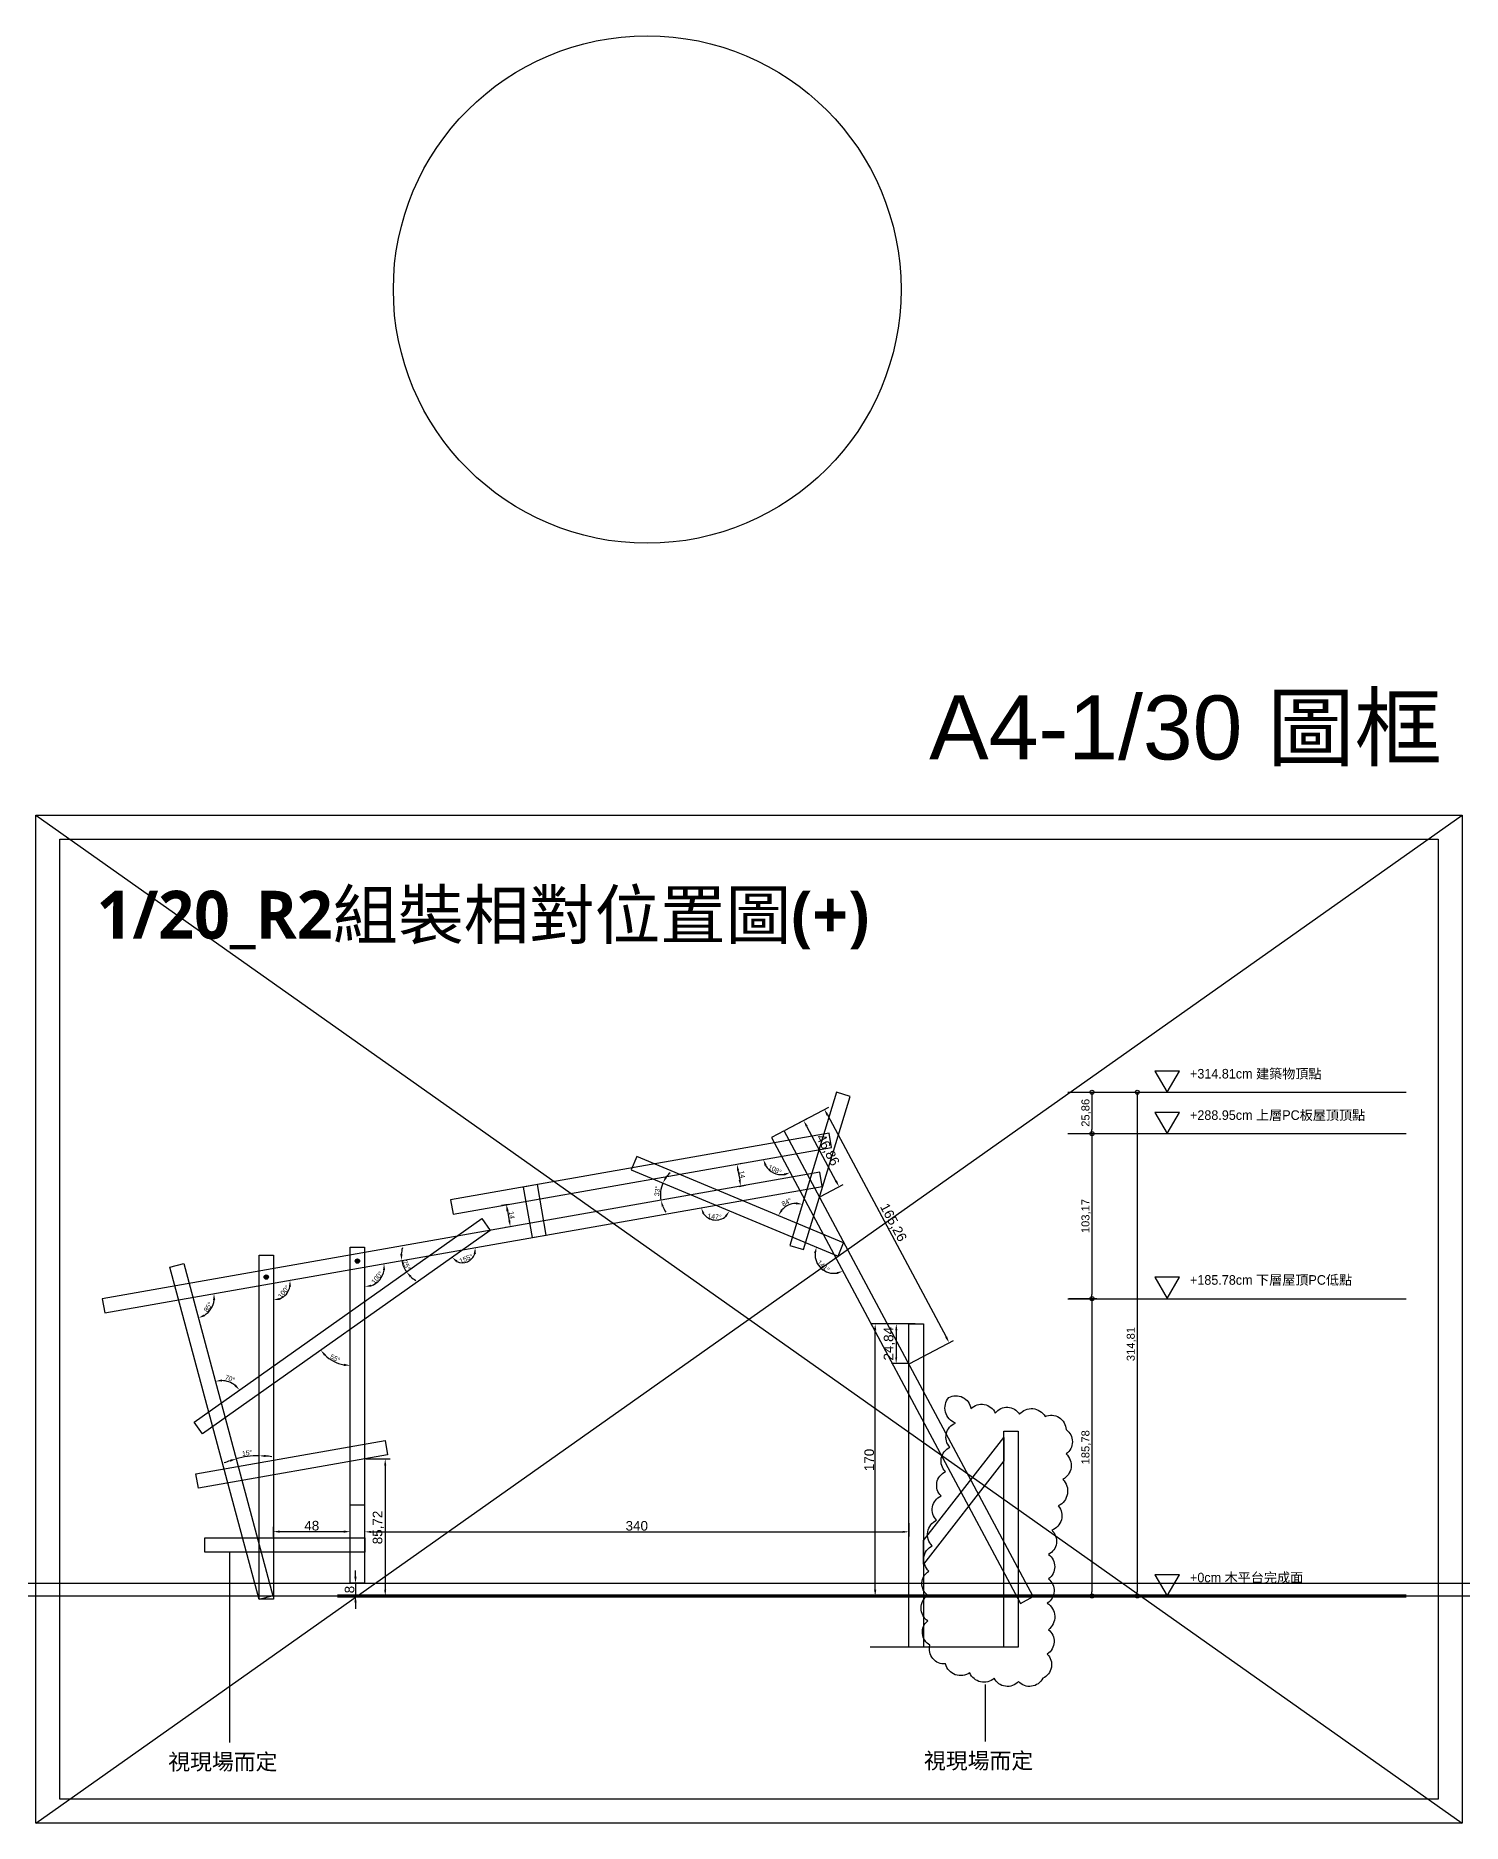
# Model space of a CAD drawing. Header units: millimetres. Extents: x -2666 to 6286, y -11880 to 4849.
# Drawn here: x -60 to 831, y -10033 to -8916 of the extents above; entities that cross this region are included whole.
import ezdxf

# ---------------------------------------------------------------- set-up
doc = ezdxf.new("R2010")
doc.units = ezdxf.units.MM
for name, color, linetype in [('0-rib-base', 10, 'Continuous'), ('0-rib1', 6, 'Continuous'), ('1-螺桿鑽洞', 7, 'Continuous'), ('dim', 244, 'Continuous'), ('木平台完成面', 3, 'Continuous')]:
    doc.layers.add(name, color=color, linetype=linetype)
for name, color, linetype, plot in [('1-墊圈', 4, 'Continuous', False), ('1-螺絲頭', 9, 'Continuous', False), ('default', 11, 'Continuous', False)]:
    doc.layers.add(name, color=color, linetype=linetype, plot=plot)
doc.styles.get("Standard").update_dxf_attribs({"font": 'arial.ttf'})
doc.dimstyles.new('ISO-25', dxfattribs={"dimtxt": 5, "dimasz": 2.5, "dimexe": 3, "dimexo": 0.625, "dimtad": 1, "dimtxsty": 'Standard', "dimblk": 'ORIGIN', "dimcen": 2.5, "dimadec": 0, "dimazin": 0, "dimtfac": 1, "dimtmove": 1, "dimatfit": 1, "dimldrblk": 'ORIGIN', "dimfxl": 0, "dimarcsym": 0})
doc.dimstyles.new('短柱', dxfattribs={"dimtxt": 3, "dimasz": 4, "dimexe": 3, "dimexo": 0.625, "dimtad": 1, "dimtxsty": 'Standard', "dimcen": 2.5, "dimadec": 0, "dimazin": 0, "dimtfac": 1, "dimtmove": 1, "dimatfit": 1, "dimldrblk": 'ORIGIN', "dimfxl": 0, "dimarcsym": 0})
doc.dimstyles.new('複本 短柱', dxfattribs={"dimtxt": 6, "dimasz": 4, "dimexe": 3, "dimexo": 0.625, "dimtad": 1, "dimtxsty": 'Standard', "dimcen": 2.5, "dimadec": 0, "dimazin": 0, "dimtfac": 1, "dimtmove": 1, "dimatfit": 1, "dimldrblk": 'ORIGIN', "dimfxl": 0, "dimarcsym": 0})

# ---------------------------------------------------------------- blocks, each defined once
blk = doc.blocks.new('*D718')
at = {"layer": 'Defpoints', "color": 0}
for p in [(430.9, -9635.3), (32.2, -9683.5), (-17.2, -9714.3), (47, -9714.3), (87.9, -9891.1)]:
    blk.add_point(p, dxfattribs=at)
at = {"layer": 'dim', "color": 0, "lineweight": -2}
blk.add_arc((37.9, -9704.6), 13.3, 302.2483, 352.7517, dxfattribs=at)
at = {"layer": 'dim', "color": 0}
for points in [[(50.4, -9706.3), (51.8, -9706.3), (51, -9702.3)], [(45.3, -9716.5), (44.7, -9715.3), (41.3, -9717.5)]]:
    blk.add_solid(points, dxfattribs=at)
at = {"layer": 'dim', "color": 0, "insert": (47.3, -9710.6), "char_height": 3, "attachment_point": 5, "rotation": 57.5}
blk.add_mtext('85°', dxfattribs=at)
blk = doc.blocks.new('_Origin')
at = {"color": 0, "linetype": 'ByBlock', "lineweight": -2}
blk.add_line((0, 0), (-1, 0), dxfattribs=at)
blk.add_circle((0, 0), 0.5, dxfattribs=at)
blk = doc.blocks.new('*D719')
at = {"layer": 'Defpoints', "color": 0}
for p in [(430.9, -9635.3), (88.1, -9678.2), (93.9, -9704.5), (-17.2, -9714.3), (88.1, -9893.2)]:
    blk.add_point(p, dxfattribs=at)
at = {"layer": 'dim', "color": 0, "lineweight": -2}
blk.add_arc((88.1, -9695.7), 10.6, 291.8357, 348.1643, dxfattribs=at)
at = {"layer": 'dim', "color": 0}
for points in [[(97.8, -9697.9), (99.1, -9697.9), (98.5, -9693.9)], [(92.2, -9706.2), (91.9, -9704.9), (88.1, -9706.3)]]:
    blk.add_solid(points, dxfattribs=at)
at = {"layer": 'dim', "color": 0, "insert": (94.6, -9701.1), "char_height": 3, "attachment_point": 5, "rotation": 50}
blk.add_mtext('100°', dxfattribs=at)
blk = doc.blocks.new('*D720')
at = {"layer": 'Defpoints', "color": 0}
for p in [(430.9, -9635.3), (145.1, -9673.2), (151.9, -9695.9), (-17.2, -9714.3), (145.1, -9883.2)]:
    blk.add_point(p, dxfattribs=at)
at = {"layer": 'dim', "color": 0, "lineweight": -2}
blk.add_arc((145.1, -9685.7), 12.3, 288.7399, 351.2601, dxfattribs=at)
at = {"layer": 'dim', "color": 0}
for points in [[(156.6, -9687.5), (157.9, -9687.5), (157.2, -9683.5)], [(149.2, -9698), (149, -9696.7), (145.1, -9698)]]:
    blk.add_solid(points, dxfattribs=at)
at = {"layer": 'dim', "color": 0, "insert": (152.9, -9692.2), "char_height": 3, "attachment_point": 5, "rotation": 50}
blk.add_mtext('100°', dxfattribs=at)
blk = doc.blocks.new('*D721')
at = {"layer": 'Defpoints', "color": 0}
for p in [(399.3, -9604.8), (436.8, -9610.9), (397.5, -9624.7), (200.4, -9652.6), (554.8, -9895.8)]:
    blk.add_point(p, dxfattribs=at)
at = {"layer": 'dim', "color": 0, "lineweight": -2}
blk.add_arc((405.5, -9616.4), 11.5, 209.9613, 278.155, dxfattribs=at)
at = {"layer": 'dim', "color": 0}
for points in [[(394.9, -9622.4), (396.2, -9621.9), (394.2, -9618.4)], [(407, -9627.2), (407.4, -9628.5), (411, -9626.6)]]:
    blk.add_solid(points, dxfattribs=at)
at = {"layer": 'dim', "color": 0, "insert": (401.4, -9624.8), "char_height": 3, "attachment_point": 5, "rotation": 334.0582}
blk.add_mtext('108°', dxfattribs=at)
blk = doc.blocks.new('*D722')
at = {"layer": 'Defpoints', "color": 0}
for p in [(311.6, -9625), (429.3, -9626.4), (330.3, -9636.7), (440.8, -9678.8), (-18.7, -9705.4)]:
    blk.add_point(p, dxfattribs=at)
at = {"layer": 'dim', "color": 0, "lineweight": -2}
for start, end in [(133.4028, 145.4014), (157.4, 190), (201.9986, 213.9972)]:
    blk.add_arc((349, -9640.6), 19.1, start, end, dxfattribs=at)
at = {"layer": 'dim', "color": 0}
for points in [[(333.9, -9630), (332.7, -9629.4), (331.4, -9633.2)], [(330.7, -9647.9), (331.9, -9647.6), (330.2, -9643.9)]]:
    blk.add_solid(points, dxfattribs=at)
at = {"layer": 'dim', "color": 0, "insert": (327.9, -9638.2), "char_height": 3, "attachment_point": 5, "rotation": 83.7}
blk.add_mtext('33°', dxfattribs=at)
blk = doc.blocks.new('*D723')
at = {"layer": 'Defpoints', "color": 0}
for p in [(399.3, -9604.8), (311.6, -9625), (427.5, -9682.6), (440.8, -9678.8), (554.8, -9895.8)]:
    blk.add_point(p, dxfattribs=at)
at = {"layer": 'dim', "color": 0, "lineweight": -2}
blk.add_arc((438.3, -9677.7), 11.9, 176.7781, 278.7382, dxfattribs=at)
at = {"layer": 'dim', "color": 0}
for points in [[(425.8, -9676.9), (427.1, -9677.2), (427.3, -9673.2)], [(439.9, -9688.9), (440.3, -9690.1), (443.9, -9688.2)]]:
    blk.add_solid(points, dxfattribs=at)
at = {"layer": 'dim', "color": 0, "insert": (431.7, -9685), "char_height": 3, "attachment_point": 5, "rotation": 317.7582}
blk.add_mtext('141°', dxfattribs=at)
blk = doc.blocks.new('*D724')
at = {"layer": 'Defpoints', "color": 0}
for p in [(311.6, -9625), (430.9, -9635.3), (359.7, -9655), (440.8, -9678.8), (-17.2, -9714.3)]:
    blk.add_point(p, dxfattribs=at)
at = {"layer": 'dim', "color": 0, "lineweight": -2}
blk.add_arc((364.5, -9647), 9.31, 214.8164, 312.5836, dxfattribs=at)
at = {"layer": 'dim', "color": 0}
for points in [[(356.2, -9652.6), (357.4, -9652.1), (355.3, -9648.6)], [(370.2, -9653.5), (371.3, -9654.2), (373, -9650.6)]]:
    blk.add_solid(points, dxfattribs=at)
at = {"layer": 'dim', "color": 0, "insert": (363.7, -9654.1), "char_height": 3, "attachment_point": 5, "rotation": 353.7}
blk.add_mtext('147°', dxfattribs=at)
blk = doc.blocks.new('*D725')
at = {"layer": 'Defpoints', "color": 0}
for p in [(439.8, -9576.5), (315.1, -9616.7), (412.5, -9646.1), (410.7, -9672.1), (444.3, -9670.5)]:
    blk.add_point(p, dxfattribs=at)
at = {"layer": 'dim', "color": 0, "lineweight": -2}
blk.add_arc((414.9, -9658.3), 12.4, 91.7047, 138.7953, dxfattribs=at)
at = {"layer": 'dim', "color": 0}
for points in [[(406.2, -9650.5), (405.1, -9649.8), (403.5, -9653.5)], [(414.7, -9645.2), (414.5, -9646.6), (418.5, -9646.4)]]:
    blk.add_solid(points, dxfattribs=at)
at = {"layer": 'dim', "color": 0, "insert": (408.7, -9645.1), "char_height": 3, "attachment_point": 5, "rotation": 25.25}
blk.add_mtext('84°', dxfattribs=at)
blk = doc.blocks.new('*D726')
at = {"layer": 'Defpoints', "color": 0}
for p in [(430.9, -9635.3), (223.4, -9662.7), (205.8, -9683), (-17.2, -9714.3), (43.9, -9789.9)]:
    blk.add_point(p, dxfattribs=at)
at = {"layer": 'dim', "color": 0, "lineweight": -2}
blk.add_arc((206.2, -9674.9), 8.07, 243.9926, 341.3074, dxfattribs=at)
at = {"layer": 'dim', "color": 0}
for points in [[(202.3, -9682.7), (203.1, -9681.6), (199.7, -9679.6)], [(213.2, -9677.4), (214.6, -9677.5), (214.2, -9673.5)]]:
    blk.add_solid(points, dxfattribs=at)
at = {"layer": 'dim', "color": 0, "insert": (208.5, -9680.4), "char_height": 3, "attachment_point": 5, "rotation": 22.65}
blk.add_mtext('155°', dxfattribs=at)
blk = doc.blocks.new('螺栓組')
h = blk.add_hatch()
h.set_pattern_fill('JIS_WOOD', color=256, scale=0.1, style=0)
edge = h.paths.add_edge_path()
edge.add_arc((0, 0), 0.6, 0, 360)
at = {"layer": '1-墊圈'}
blk.add_circle((0, 0), 1.35, dxfattribs=at)
at = {"layer": '1-螺桿鑽洞'}
for points in [[(1.1, 0), (-1.1, 0)], [(0, -0.9), (0, 0.9)]]:
    blk.add_lwpolyline(points, dxfattribs=at)
blk.add_circle((0, 0), 0.6, dxfattribs=at)
at = {"layer": '1-螺絲頭'}
blk.add_lwpolyline([(-0.5, 0.9), (-1.1, 0), (-0.5, -0.9), (0.5, -0.9), (1.1, 0), (0.5, 0.9)], close=True, dxfattribs=at)
blk = doc.blocks.new('*D727')
at = {"layer": 'Defpoints', "color": 0}
for p in [(235.5, -9646.4), (236.1, -9660.5), (237.9, -9660.2)]:
    blk.add_point(p, dxfattribs=at)
at = {"layer": 'dim', "color": 0, "lineweight": -2}
for p, q in [((234.8, -9646.5), (230.7, -9647.2)), ((237.3, -9660.3), (233.2, -9661)), ((234.4, -9650.6), (235.4, -9656.6))]:
    blk.add_line(p, q, dxfattribs=at)
at = {"layer": 'dim', "color": 0}
for points in [[(235.1, -9650.5), (233.7, -9650.8), (233.7, -9646.7)], [(236.1, -9656.4), (234.8, -9656.7), (236.1, -9660.5)]]:
    blk.add_solid(points, dxfattribs=at)
at = {"layer": 'dim', "color": 0, "insert": (237, -9653.2), "char_height": 3, "attachment_point": 5, "rotation": 280}
blk.add_mtext('14', dxfattribs=at)
blk = doc.blocks.new('*D728')
at = {"layer": 'Defpoints', "color": 0}
for p in [(430.9, -9635.3), (218.2, -9655.4), (168.9, -9684.1), (-17.2, -9714.3), (38.7, -9782.5)]:
    blk.add_point(p, dxfattribs=at)
at = {"layer": 'dim', "color": 0, "lineweight": -2}
for start, end in [(163.7738, 176.8869), (190, 215.3), (228.4131, 241.5262)]:
    blk.add_arc((185.5, -9678.6), 17.5, start, end, dxfattribs=at)
at = {"layer": 'dim', "color": 0}
for points in [[(168.7, -9677.6), (167.3, -9677.6), (168.3, -9681.6)], [(173.4, -9692.1), (174.4, -9691.2), (171.2, -9688.7)]]:
    blk.add_solid(points, dxfattribs=at)
at = {"layer": 'dim', "color": 0, "insert": (171.3, -9684.5), "char_height": 3, "attachment_point": 5, "rotation": 292.65}
blk.add_mtext('25°', dxfattribs=at)
blk = doc.blocks.new('*D729')
at = {"layer": 'Defpoints', "color": 0}
for p in [(223.4, -9662.7), (136.1, -9673.2), (122.7, -9742.7), (43.9, -9789.9), (136.1, -9883.2)]:
    blk.add_point(p, dxfattribs=at)
at = {"layer": 'dim', "color": 0, "lineweight": -2}
blk.add_arc((136.1, -9724.5), 22.6, 225.4549, 259.8451, dxfattribs=at)
at = {"layer": 'dim', "color": 0}
for points in [[(119.8, -9741.1), (120.8, -9740.2), (117.7, -9737.6)], [(132.2, -9746.1), (132.1, -9747.5), (136.1, -9747.1)]]:
    blk.add_solid(points, dxfattribs=at)
at = {"layer": 'dim', "color": 0, "insert": (126.7, -9742.7), "char_height": 3, "attachment_point": 5, "rotation": 332.65}
blk.add_mtext('55°', dxfattribs=at)
blk = doc.blocks.new('*D731')
at = {"layer": 'Defpoints', "color": 0}
for p in [(584.4, -9576.4), (584.4, -9602.3), (599.4, -9602.3)]:
    blk.add_point(p, dxfattribs=at)
at = {"layer": 'dim', "color": 0, "lineweight": -2}
for p, q in [((585, -9576.4), (602.4, -9576.4)), ((599.4, -9578.9), (599.4, -9599.8)), ((585, -9602.3), (602.4, -9602.3))]:
    blk.add_line(p, q, dxfattribs=at)
at = {"layer": 'dim', "color": 0, "lineweight": -2, "xscale": 2.5, "yscale": 2.5, "zscale": 2.5}
for p, rotation in [((599.4, -9576.4), 90), ((599.4, -9602.3), 270)]:
    blk.add_blockref('_Origin', p, dxfattribs=dict(at, rotation=rotation))
at = {"layer": 'dim', "color": 0, "insert": (595.8, -9589.3), "char_height": 5, "attachment_point": 5, "rotation": 90}
blk.add_mtext('25,86', dxfattribs=at)
blk = doc.blocks.new('*D732')
at = {"layer": 'Defpoints', "color": 0}
for p in [(584.4, -9602.3), (584.4, -9705.4), (599.4, -9705.4)]:
    blk.add_point(p, dxfattribs=at)
at = {"layer": 'dim', "color": 0, "lineweight": -2}
for p, q in [((585, -9602.3), (602.4, -9602.3)), ((599.4, -9604.8), (599.4, -9702.9)), ((585, -9705.4), (602.4, -9705.4))]:
    blk.add_line(p, q, dxfattribs=at)
at = {"layer": 'dim', "color": 0, "lineweight": -2, "xscale": 2.5, "yscale": 2.5, "zscale": 2.5}
for p, rotation in [((599.4, -9602.3), 90), ((599.4, -9705.4), 270)]:
    blk.add_blockref('_Origin', p, dxfattribs=dict(at, rotation=rotation))
at = {"layer": 'dim', "color": 0, "insert": (595.8, -9653.8), "char_height": 5, "attachment_point": 5, "rotation": 90}
blk.add_mtext('103,17', dxfattribs=at)
blk = doc.blocks.new('*D733')
at = {"layer": 'Defpoints', "color": 0}
for p in [(584.4, -9705.4), (584.4, -9891.2), (599.4, -9891.2)]:
    blk.add_point(p, dxfattribs=at)
at = {"layer": 'dim', "color": 0, "lineweight": -2}
for p, q in [((585, -9705.4), (602.4, -9705.4)), ((599.4, -9707.9), (599.4, -9888.7)), ((585, -9891.2), (602.4, -9891.2))]:
    blk.add_line(p, q, dxfattribs=at)
at = {"layer": 'dim', "color": 0, "lineweight": -2, "xscale": 2.5, "yscale": 2.5, "zscale": 2.5}
for p, rotation in [((599.4, -9705.4), 90), ((599.4, -9891.2), 270)]:
    blk.add_blockref('_Origin', p, dxfattribs=dict(at, rotation=rotation))
at = {"layer": 'dim', "color": 0, "insert": (595.8, -9798.3), "char_height": 5, "attachment_point": 5, "rotation": 90}
blk.add_mtext('185,78', dxfattribs=at)
blk = doc.blocks.new('*D708')
at = {"layer": 'Defpoints', "color": 0}
for p in [(584.4, -9576.4), (585, -9891.2), (627.7, -9891.2)]:
    blk.add_point(p, dxfattribs=at)
at = {"layer": 'dim', "color": 0, "lineweight": -2}
for p, q in [((585, -9576.4), (630.7, -9576.4)), ((627.7, -9578.9), (627.7, -9888.7)), ((585.6, -9891.2), (630.7, -9891.2))]:
    blk.add_line(p, q, dxfattribs=at)
at = {"layer": 'dim', "color": 0, "lineweight": -2, "xscale": 2.5, "yscale": 2.5, "zscale": 2.5}
for p, rotation in [((627.7, -9576.4), 90), ((627.7, -9891.2), 270)]:
    blk.add_blockref('_Origin', p, dxfattribs=dict(at, rotation=rotation))
at = {"layer": 'dim', "color": 0, "insert": (624.1, -9733.8), "char_height": 5, "attachment_point": 5, "rotation": 90}
blk.add_mtext('314,81', dxfattribs=at)
blk = doc.blocks.new('*D792')
at = {"color": 0, "lineweight": -2}
for p, q in [((88.1, -9854.2), (88.1, -9848)), ((92.1, -9851), (132.1, -9851)), ((136.1, -9854.2), (136.1, -9848))]:
    blk.add_line(p, q, dxfattribs=at)
at = {"color": 0}
for points in [[(92.1, -9850.3), (92.1, -9851.7), (88.1, -9851)], [(132.1, -9850.3), (132.1, -9851.7), (136.1, -9851)]]:
    blk.add_solid(points, dxfattribs=at)
at = {"layer": 'Defpoints', "color": 0}
for p in [(136.1, -9851), (88.1, -9854.9), (136.1, -9854.9)]:
    blk.add_point(p, dxfattribs=at)
at = {"color": 0, "insert": (112.1, -9847.3), "char_height": 6, "attachment_point": 5}
blk.add_mtext('48', dxfattribs=at)
blk = doc.blocks.new('*D794')
at = {"layer": 'Defpoints', "color": 0}
for p in [(32.2, -9683.5), (79.1, -9678.2), (74.3, -9803.8), (79.1, -9893.2), (87.9, -9891.1)]:
    blk.add_point(p, dxfattribs=at)
at = {"layer": 'dim', "color": 0, "lineweight": -2}
for start, end in [(90, 105), (81.6612, 85.8306), (109.1694, 113.3388)]:
    blk.add_arc((79.1, -9858.6), 55, start, end, dxfattribs=at)
at = {"layer": 'dim', "color": 0}
for points in [[(60.9, -9806), (61.3, -9807.3), (64.9, -9805.5)], [(83.1, -9804.4), (83.2, -9803.1), (79.1, -9803.6)]]:
    blk.add_solid(points, dxfattribs=at)
at = {"layer": 'dim', "color": 0, "insert": (71.7, -9801.9), "char_height": 3, "attachment_point": 5, "rotation": 7.5}
blk.add_mtext('15°', dxfattribs=at)
blk = doc.blocks.new('*D795')
at = {"layer": 'Defpoints', "color": 0}
for p in [(218.2, -9655.4), (32.2, -9683.5), (62.9, -9758.6), (38.7, -9782.5), (87.9, -9891.1)]:
    blk.add_point(p, dxfattribs=at)
at = {"layer": 'dim', "color": 0, "lineweight": -2}
blk.add_arc((55.5, -9770.6), 14, 51.7233, 88.5767, dxfattribs=at)
at = {"layer": 'dim', "color": 0}
for points in [[(56, -9757.2), (55.8, -9755.9), (51.9, -9757)], [(64.7, -9759.1), (63.7, -9760), (67, -9762.5)]]:
    blk.add_solid(points, dxfattribs=at)
at = {"layer": 'dim', "color": 0, "insert": (61, -9755.4), "char_height": 3, "attachment_point": 5, "rotation": 340.15}
blk.add_mtext('70°', dxfattribs=at)
blk = doc.blocks.new('*D813')
at = {"layer": 'Defpoints', "color": 0}
for p in [(376.1, -9621.6), (378.5, -9635.4), (380, -9635.1)]:
    blk.add_point(p, dxfattribs=at)
at = {"layer": 'dim', "color": 0, "lineweight": -2}
for p, q in [((376.7, -9621.5), (380.6, -9620.8)), ((378.3, -9625.3), (379.4, -9631.2)), ((379.1, -9635.3), (383, -9634.6))]:
    blk.add_line(p, q, dxfattribs=at)
at = {"layer": 'dim', "color": 0}
for points in [[(379, -9625.1), (377.7, -9625.4), (377.6, -9621.3)], [(380, -9631.1), (378.7, -9631.3), (380, -9635.1)]]:
    blk.add_solid(points, dxfattribs=at)
at = {"layer": 'dim', "color": 0, "insert": (380.9, -9627.8), "char_height": 3, "attachment_point": 5, "rotation": 280}
blk.add_mtext('14', dxfattribs=at)
blk = doc.blocks.new('*D938')
at = {"color": 0, "lineweight": -2}
for p, q in [((489, -9721.2), (461, -9721.2)), ((464, -9887.2), (464, -9725.2)), ((489, -9891.2), (461, -9891.2))]:
    blk.add_line(p, q, dxfattribs=at)
at = {"color": 0}
for points in [[(463.3, -9725.2), (464.7, -9725.2), (464, -9721.2)], [(463.3, -9887.2), (464.7, -9887.2), (464, -9891.2)]]:
    blk.add_solid(points, dxfattribs=at)
at = {"layer": 'Defpoints', "color": 0}
for p in [(464, -9721.2), (489.6, -9721.2), (489.6, -9891.2)]:
    blk.add_point(p, dxfattribs=at)
at = {"color": 0, "insert": (460.3, -9806.2), "char_height": 6, "attachment_point": 5, "rotation": 90}
blk.add_mtext('170', dxfattribs=at)
blk = doc.blocks.new('*D939')
at = {"color": 0, "lineweight": -2}
for p, q in [((484.5, -9721.2), (474.2, -9721.2)), ((477.2, -9725.2), (477.1, -9742)), ((484.4, -9746), (474.1, -9746))]:
    blk.add_line(p, q, dxfattribs=at)
at = {"color": 0}
for points in [[(476.5, -9725.2), (477.9, -9725.2), (477.2, -9721.2)], [(476.5, -9742), (477.8, -9742), (477.1, -9746)]]:
    blk.add_solid(points, dxfattribs=at)
at = {"layer": 'Defpoints', "color": 0}
for p in [(485.1, -9721.2), (477.1, -9746), (485, -9746.1)]:
    blk.add_point(p, dxfattribs=at)
at = {"color": 0, "insert": (472.9, -9733.6), "char_height": 6, "attachment_point": 5, "rotation": 89.7182}
blk.add_mtext('24,84', dxfattribs=at)
blk = doc.blocks.new('*D954')
at = {"color": 0, "lineweight": -2}
for p, q in [((145.1, -9845.8), (145.1, -9854.1)), ((149.1, -9851.1), (481.1, -9851.1)), ((485.1, -9845.8), (485.1, -9854.1))]:
    blk.add_line(p, q, dxfattribs=at)
at = {"color": 0}
for points in [[(149.1, -9850.5), (149.1, -9851.8), (145.1, -9851.1)], [(481.1, -9850.5), (481.1, -9851.8), (485.1, -9851.1)]]:
    blk.add_solid(points, dxfattribs=at)
at = {"layer": 'Defpoints', "color": 0}
for p in [(145.1, -9845.1), (485.1, -9845.1), (485.1, -9851.1)]:
    blk.add_point(p, dxfattribs=at)
at = {"color": 0, "insert": (315.1, -9847.4), "char_height": 6, "attachment_point": 5}
blk.add_mtext('340', dxfattribs=at)
blk = doc.blocks.new('*D958')
at = {"color": 0, "lineweight": -2}
for p, q in [((407.8, -9600.2), (422, -9592.6)), ((421.2, -9597.6), (439.5, -9631.9)), ((429.9, -9641.6), (444.1, -9634))]:
    blk.add_line(p, q, dxfattribs=at)
at = {"color": 0}
for points in [[(421.8, -9597.3), (420.6, -9597.9), (419.3, -9594.1)], [(440.1, -9631.5), (438.9, -9632.2), (441.4, -9635.4)]]:
    blk.add_solid(points, dxfattribs=at)
at = {"layer": 'Defpoints', "color": 0}
for p in [(407.2, -9600.5), (441.4, -9635.4), (429.3, -9641.8)]:
    blk.add_point(p, dxfattribs=at)
at = {"color": 0, "insert": (434.1, -9612.7), "char_height": 6, "attachment_point": 5, "rotation": 298.1163}
blk.add_mtext('46,86', dxfattribs=at)
blk = doc.blocks.new('*D959')
at = {"color": 0, "lineweight": -2}
for p, q in [((407.8, -9600.2), (435, -9585.7)), ((434.2, -9590.6), (508.3, -9729.3)), ((485.7, -9746), (512.9, -9731.5))]:
    blk.add_line(p, q, dxfattribs=at)
at = {"color": 0}
for points in [[(434.8, -9590.3), (433.6, -9591), (432.3, -9587.1)], [(508.9, -9729), (507.7, -9729.7), (510.2, -9732.9)]]:
    blk.add_solid(points, dxfattribs=at)
at = {"layer": 'Defpoints', "color": 0}
for p in [(407.2, -9600.5), (510.2, -9732.9), (485.1, -9746.3)]:
    blk.add_point(p, dxfattribs=at)
at = {"color": 0, "insert": (475, -9658), "char_height": 6, "attachment_point": 5, "rotation": 298.1163}
blk.add_mtext('165,26', dxfattribs=at)
blk = doc.blocks.new('*D960')
at = {"color": 0, "lineweight": -2}
for p, q in [((145.8, -9805.5), (161, -9805.5)), ((158, -9809.5), (158, -9887.2)), ((145.8, -9891.2), (161, -9891.2))]:
    blk.add_line(p, q, dxfattribs=at)
at = {"color": 0}
for points in [[(157.3, -9809.5), (158.6, -9809.5), (158, -9805.5)], [(157.3, -9887.2), (158.6, -9887.2), (158, -9891.2)]]:
    blk.add_solid(points, dxfattribs=at)
at = {"layer": 'Defpoints', "color": 0}
for p in [(145.1, -9805.5), (145.1, -9891.2), (158, -9891.2)]:
    blk.add_point(p, dxfattribs=at)
at = {"color": 0, "insert": (153.7, -9848.4), "char_height": 6, "attachment_point": 5, "rotation": 90}
blk.add_mtext('85,72', dxfattribs=at)
blk = doc.blocks.new('*D961')
at = {"color": 0, "lineweight": -2}
for p, q in [((144.5, -9883.2), (136.4, -9883.2)), ((139.4, -9879.2), (139.4, -9875.2)), ((139.4, -9883.2), (139.4, -9891.2)), ((144.5, -9891.2), (136.4, -9891.2)), ((139.4, -9895.2), (139.4, -9899.2))]:
    blk.add_line(p, q, dxfattribs=at)
at = {"color": 0}
for points in [[(138.7, -9879.2), (140.1, -9879.2), (139.4, -9883.2)], [(138.7, -9895.2), (140.1, -9895.2), (139.4, -9891.2)]]:
    blk.add_solid(points, dxfattribs=at)
at = {"layer": 'Defpoints', "color": 0}
for p in [(145.1, -9883.2), (139.4, -9891.2), (145.1, -9891.2)]:
    blk.add_point(p, dxfattribs=at)
at = {"color": 0, "insert": (135.7, -9887.2), "char_height": 6, "attachment_point": 5, "rotation": 90}
blk.add_mtext('8', dxfattribs=at)

msp = doc.modelspace()

# ---------------------------------------------------------------- linework, layer by layer
for p, q in [((136.127, -9834.142), (145.127, -9834.142)), ((485.127, -9891.211), (494.127, -9891.211)), ((544.366, -9923.211), (460.817, -9923.211))]:
    msp.add_line(p, q)
for p in [(2833.465, -9883.211), (795.745, -9891.211)]:
    msp.add_xline(p, (1, 0))
msp.add_circle((321.607, -9074.851), 158.56)
at = {"layer": '0-rib-base'}
msp.add_lwpolyline([(45.244, -9863.872), (45.244, -9854.872), (145.244, -9854.872), (145.244, -9863.872)], close=True, dxfattribs=at)
at = {"layer": '0-rib1'}
for points in [[(410.717, -9672.148), (419.328, -9674.764), (448.398, -9579.083), (439.787, -9576.467)], [(554.826, -9895.821), (562.764, -9891.58), (407.247, -9600.522), (399.309, -9604.763)], [(253.004, -9634.16), (244.14, -9635.723), (249.697, -9667.236), (258.56, -9665.674)], [(38.681, -9782.512), (218.231, -9655.384), (223.432, -9662.729), (43.882, -9789.858)], [(79.163, -9893.474), (23.517, -9685.8), (32.211, -9683.47), (87.857, -9891.144)], [(79.129, -9893.215), (79.129, -9678.215), (88.129, -9678.215), (88.129, -9893.215)], [(136.127, -9883.211), (136.127, -9673.211), (145.127, -9673.211), (145.127, -9883.211)], [(485.127, -9923.211), (485.127, -9721.211), (494.127, -9721.211), (494.127, -9923.211)], [(544.366, -9923.211), (544.366, -9788.211), (553.366, -9788.211), (553.366, -9923.211)]]:
    msp.add_lwpolyline(points, close=True, dxfattribs=at)
for points in [[(436.756, -9610.898), (435.193, -9602.035), (198.839, -9643.71), (200.402, -9652.574), (436.756, -9610.898)], [(430.902, -9635.285), (429.339, -9626.422), (-18.749, -9705.432), (-17.186, -9714.295), (430.902, -9635.285)], [(444.303, -9670.49), (315.053, -9616.688), (311.595, -9624.997), (440.844, -9678.799), (444.303, -9670.49)], [(41.291, -9823.805), (39.728, -9814.941), (157.905, -9794.103), (159.468, -9802.967), (41.291, -9823.805)], [(544.366, -9792.085), (544.366, -9806.736), (494.127, -9871.271), (494.127, -9856.62), (544.366, -9792.085)]]:
    msp.add_lwpolyline(points, dxfattribs=at)
at = {"layer": 'default'}
for p, q in [((-60.309, -9403.208), (830.691, -10033.208)), ((-60.309, -10033.208), (830.691, -9403.208))]:
    msp.add_line(p, q, dxfattribs=at)
for points in [[(830.691, -9403.208), (830.691, -10033.208), (-60.309, -10033.208), (-60.309, -9403.208)], [(815.691, -9418.208), (815.691, -10018.208), (-45.309, -10018.208), (-45.309, -9418.208)]]:
    msp.add_lwpolyline(points, close=True, dxfattribs=at)
at = {"layer": 'dim'}
for p, q in [((60.822, -9982.729), (60.822, -9863.872)), ((532.874, -9982.068), (532.874, -9946.466))]:
    msp.add_line(p, q, dxfattribs=at)
for points in [[(584.4, -9576.404), (795.745, -9576.404)], [(584.4, -9602.262), (795.745, -9602.262)], [(584.4, -9705.432), (795.745, -9705.432)]]:
    msp.add_lwpolyline(points, dxfattribs=at)
msp.add_lwpolyline([(509.965, -9767.234, -0.52056705), (523.79, -9774.14, -0.52056705), (523.79, -9774.14, -0.52056705), (538.999, -9776.902, -0.52056705), (538.999, -9776.902, -0.52056705), (554.207, -9777.593, -0.52056705), (554.207, -9777.593, -0.52056705), (570.107, -9778.974, -0.52056705), (570.107, -9778.974, -0.52056705), (583.241, -9787.261, -0.52056705), (583.241, -9787.261, -0.52056705), (583.241, -9802.455, -0.52056705), (583.241, -9802.455, -0.52056705), (581.167, -9818.339, -0.52056705), (581.167, -9818.339, -0.52056705), (578.402, -9834.913, -0.52056705), (578.402, -9834.913, -0.52056705), (574.254, -9850.107, -0.52056705), (574.254, -9850.107, -0.52056705), (572.18, -9865.3, -0.52056705), (572.18, -9865.3, -0.52056705), (572.18, -9880.493, -0.52056705), (572.18, -9880.493, -0.52056705), (571.489, -9895.687, -0.52056705), (571.489, -9895.687, -0.52056705), (572.18, -9912.261, -0.52056705), (572.18, -9912.261, -0.52056705), (571.489, -9927.454, -0.52056705), (571.489, -9927.454, -0.52056705), (568.724, -9942.648, -0.52056705), (568.724, -9942.648, -0.52056705), (553.516, -9944.72, -0.52056705), (553.516, -9944.72, -0.52056705), (538.307, -9942.648, -0.52056705), (538.307, -9942.648, -0.52056705), (523.099, -9939.195, -0.52056705), (523.099, -9939.195, -0.52056705), (507.891, -9933.67, -0.52056705), (507.891, -9933.67, -0.52056705), (498.213, -9921.93, -0.52056705), (498.213, -9921.93, -0.52056705), (496.83, -9906.736, -0.52056705), (496.83, -9906.736, -0.52056705), (496.83, -9890.852, -0.52056705), (496.83, -9890.852, -0.52056705), (497.522, -9875.659, -0.52056705), (497.522, -9875.659, -0.52056705), (499.595, -9859.775, -0.52056705), (499.595, -9859.775, -0.52056705), (502.361, -9843.891, -0.52056705), (502.361, -9843.891, -0.52056705), (505.126, -9828.698, -0.52056705), (505.126, -9828.698, -0.52056705), (507.891, -9813.504, -0.52056705), (507.891, -9813.504, -0.52056705), (510.656, -9798.311, -0.52056705), (510.656, -9798.311, -0.52056705), (514.112, -9783.118, -0.52056705), (514.112, -9783.118, -0.52056705)], format="xyb", close=True, dxfattribs=at)
at = {"layer": '木平台完成面'}
for points in [[(646.376, -9576.404), (654.017, -9563.169), (638.735, -9563.169)], [(646.376, -9602.262), (654.017, -9589.028), (638.735, -9589.028)], [(646.376, -9705.262), (654.017, -9692.027), (638.735, -9692.027)], [(646.376, -9891.211), (654.017, -9877.976), (638.735, -9877.976)]]:
    msp.add_lwpolyline(points, close=True, dxfattribs=at)
at = {"layer": '木平台完成面', "const_width": 2}
msp.add_lwpolyline([(795.745, -9891.211), (128.126, -9891.211)], dxfattribs=at)

# ---------------------------------------------------------------- block references
at = {"layer": '1-螺桿鑽洞', "rotation": 90}
for p in [(140.627, -9681.899), (83.629, -9691.949)]:
    msp.add_blockref('螺栓組', p, dxfattribs=at)

# ---------------------------------------------------------------- texts
at = {"layer": 'default', "insert": (497.671, -9328.517), "char_height": 40, "attachment_point": 1}
msp.add_mtext_dynamic_manual_height_columns('A4-1/30 {\\fPMingLiU|b0|i0|c136|p18;圖框}', width=430.53379, gutter_width=12.5, heights=[0], dxfattribs=at)
at = {"layer": 'dim', "attachment_point": 1}
for s, width, heights, insert, char_height in [('{\\fMicrosoft JhengHei|b1|i0|c136|p34;1/20_R2組裝相對位置圖(+)}', 540.89861, [0], (-22.259, -9450.553), 30), ('{\\fPMingLiU|b0|i0|c136|p18;視現場而定}', 124.30794, [0], (22.448, -9989.803), 10), ('{\\fPMingLiU|b0|i0|c136|p18;視現場而定}', 131.92841, [29.066], (494.501, -9989.142), 10)]:
    msp.add_mtext_dynamic_manual_height_columns(s, width=width, gutter_width=12.5, heights=heights, dxfattribs=dict(at, insert=insert, char_height=char_height))
at = {"layer": '木平台完成面', "char_height": 6, "attachment_point": 1}
for s, insert in [('{\\fPMingLiU|b0|i0|c136|p18;+314.81cm 建築物頂點}', (660.662, -9561.871)), ('{\\fPMingLiU|b0|i0|c136|p18;+288.95cm 上層PC板屋頂頂點}', (660.662, -9587.73)), ('{\\fPMingLiU|b0|i0|c136|p18;+185.78cm 下層屋頂PC低點}', (660.662, -9690.729)), ('{\\fPMingLiU|b0|i0|c136|p18;+0cm 木平台完成面}', (660.662, -9876.678))]:
    msp.add_mtext_dynamic_manual_height_columns(s, width=202.4063, gutter_width=12.5, heights=[0], dxfattribs=dict(at, insert=insert))

# ---------------------------------------------------------------- dimensions: what is measured, and where the dimension line sits
for p1, p2, distance, picture, middle in [((407.247, -9600.522), (485.127, -9746.279), 28.448, '*D959', (475.01, -9658)), ((407.247, -9600.522), (429.328, -9641.849), 13.712, '*D958', (434.113, -9612.73)), ((489.627, -9891.211), (489.627, -9721.211), 25.631, '*D938', (460.308, -9806.211)), ((485.127, -9721.211), (485.005, -9746.051), -7.896, '*D939', (472.94, -9733.571)), ((145.127, -9805.495), (145.127, -9891.211), 12.846, '*D960', (153.743, -9848.353)), ((88.129, -9854.872), (136.127, -9854.872), 3.86, '*D792', (112.128, -9847.323)), ((145.127, -9883.211), (145.127, -9891.211), -5.716, '*D961', (135.723, -9887.211))]:
    dim = msp.add_aligned_dim(p1=p1, p2=p2, distance=distance, dimstyle='複本 短柱')
    dim.commit()
    dim.dimension.update_dxf_attribs({"geometry": picture, "text_midpoint": middle})
dim = msp.add_linear_dim(base=(485.127, -9851.129), p1=(145.127, -9845.143), p2=(485.127, -9845.143), dimstyle='複本 短柱')
dim.commit()
dim.dimension.update_dxf_attribs({"geometry": '*D954', "text_midpoint": (315.127, -9847.439)})
at = {"layer": 'dim'}
for base, line1, line2, picture, middle in [((412.531, -9646.128), ((439.787, -9576.467), (410.717, -9672.148)), ((444.303, -9670.49), (315.053, -9616.688)), '*D725', (408.737, -9645.123)), ((397.518, -9624.711), ((399.309, -9604.763), (554.826, -9895.821)), ((200.402, -9652.574), (436.756, -9610.898)), '*D721', (401.424, -9624.842)), ((427.471, -9682.631), ((399.309, -9604.763), (554.826, -9895.821)), ((311.595, -9624.997), (440.844, -9678.799)), '*D723', (431.745, -9684.96)), ((330.299, -9636.69), ((429.339, -9626.422), (-18.749, -9705.432)), ((311.595, -9624.997), (440.844, -9678.799)), '*D722', (327.87, -9638.245)), ((359.681, -9654.991), ((311.595, -9624.997), (440.844, -9678.799)), ((-17.186, -9714.295), (430.902, -9635.285)), '*D724', (363.669, -9654.135)), ((47.022, -9714.289), ((-17.186, -9714.295), (430.902, -9635.285)), ((32.211, -9683.47), (87.857, -9891.144)), '*D718', (47.299, -9710.595)), ((93.932, -9704.548), ((-17.186, -9714.295), (430.902, -9635.285)), ((88.129, -9678.215), (88.129, -9893.215)), '*D719', (94.566, -9701.127)), ((151.878, -9695.938), ((-17.186, -9714.295), (430.902, -9635.285)), ((145.127, -9673.211), (145.127, -9883.211)), '*D720', (152.886, -9692.185)), ((205.803, -9682.958), ((-17.186, -9714.295), (430.902, -9635.285)), ((223.432, -9662.729), (43.882, -9789.858)), '*D726', (208.522, -9680.357)), ((168.888, -9684.094), ((38.681, -9782.512), (218.231, -9655.384)), ((-17.186, -9714.295), (430.902, -9635.285)), '*D728', (171.33, -9684.47)), ((62.858, -9758.626), ((38.681, -9782.512), (218.231, -9655.384)), ((32.211, -9683.47), (87.857, -9891.144)), '*D795', (61.036, -9755.37)), ((122.696, -9742.718), ((136.127, -9883.211), (136.127, -9673.211)), ((223.432, -9662.729), (43.882, -9789.858)), '*D729', (126.733, -9742.706)), ((74.337, -9803.802), ((79.129, -9893.215), (79.129, -9678.215)), ((32.211, -9683.47), (87.857, -9891.144)), '*D794', (71.671, -9801.925))]:
    dim = msp.add_angular_dim_2l(base=base, line1=line1, line2=line2, dimstyle='短柱', dxfattribs=at)
    dim.commit()
    dim.dimension.update_dxf_attribs({"geometry": picture, "text_midpoint": middle})
for base, p1, p2, picture, middle in [((599.4, -9602.262), (584.4, -9576.404), (584.4, -9602.262), '*D731', (595.77, -9589.333)), ((627.72, -9891.211), (584.4, -9576.404), (585.025, -9891.211), '*D708', (624.09, -9733.807)), ((599.4, -9705.432), (584.4, -9602.262), (584.4, -9705.432), '*D732', (595.77, -9653.847)), ((599.4, -9891.211), (584.4, -9705.432), (584.4, -9891.211), '*D733', (595.77, -9798.321))]:
    dim = msp.add_linear_dim(base=base, p1=p1, p2=p2, angle=90, dimstyle='ISO-25', dxfattribs=at)
    dim.commit()
    dim.dimension.update_dxf_attribs({"geometry": picture, "text_midpoint": middle})
for p1, p2, distance, picture, middle in [((376.086, -9621.596), (378.517, -9635.383), 1.553, '*D813', (380.929, -9627.85)), ((235.465, -9646.391), (237.896, -9660.178), -1.793, '*D727', (237.013, -9653.226))]:
    dim = msp.add_aligned_dim(p1=p1, p2=p2, distance=distance, dimstyle='短柱', dxfattribs=at)
    dim.commit()
    dim.dimension.update_dxf_attribs({"geometry": picture, "text_midpoint": middle})

doc.saveas('drawing.dxf')
